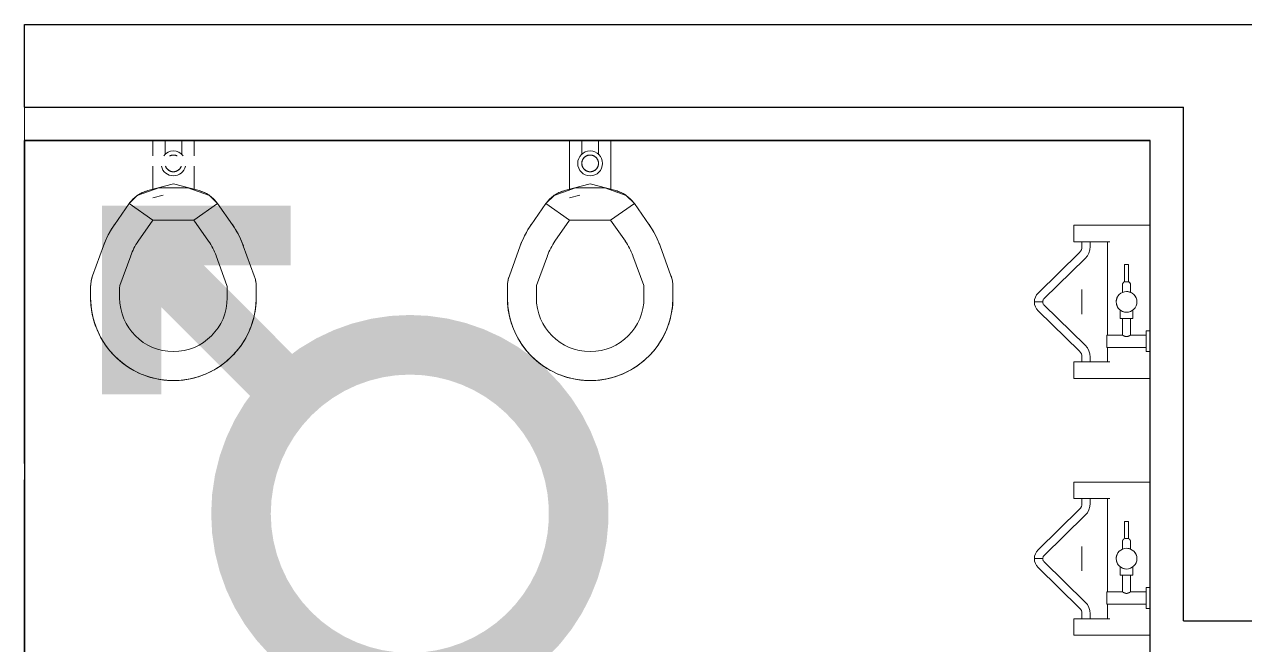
# Model space of a CAD drawing. Header units: inches. Extents: x -234 to 3525, y 0 to 2715.
# Drawn here: x 378 to 525.4, y 1265.1 to 1340 of the extents above; entities that cross this region are included whole.
import ezdxf

# ---------------------------------------------------------------- set-up
doc = ezdxf.new("R2010")
doc.units = ezdxf.units.IN
doc.header["$LTSCALE"] = 10
doc.header["$MEASUREMENT"] = 0
doc.layers.get('0').update_dxf_attribs({"linetype": 'CONTINUOUS'})
for name, color, linetype in [('A-IDEN-ICON', 4, 'CONTINUOUS'), ('A-WALL', 5, 'CONTINUOUS'), ('AREA-ASSIGN', 7, 'CONTINUOUS')]:
    doc.layers.add(name, color=color, linetype=linetype)
doc.layers.add('P-SANR-FIXT', color=2, linetype='CONTINUOUS', lineweight=13)

# ---------------------------------------------------------------- blocks, each defined once
blk = doc.blocks.new('CPMEN')
at = {"const_width": 7.2}
for points in [[(26.4, 4.8), (26.4, 24), (7.2, 24)], [(7.22, 4.82), (26.4, 24)]]:
    blk.add_lwpolyline(points, dxfattribs=at)
blk.add_lwpolyline([(-27.6, -9.6, 1), (13.2, -9.6, 1)], format="xyb", close=True, dxfattribs=at)

msp = doc.modelspace()

# ---------------------------------------------------------------- linework, layer by layer
at = {"layer": 'A-WALL'}
for p, q in [((378, 1340), (702, 1340)), ((378, 1330), (378, 1340)), ((378, 1340), (709.75, 1340)), ((378, 1330), (518, 1330)), ((518, 1268), (518, 1330)), ((378, 1326), (514, 1326)), ((378, 1286.97), (378, 1326)), ((514, 1162), (514, 1326)), ((378, 1210), (378, 1285.03)), ((518, 1268), (548, 1268))]:
    msp.add_line(p, q, dxfattribs=at)
at = {"layer": 'A-WALL', "lineweight": 9}
msp.add_line((378, 1326), (378, 1330), dxfattribs=at)
at = {"layer": 'AREA-ASSIGN'}
msp.add_lwpolyline([(422, 1158), (422, 1162), (514, 1162), (514, 1326), (506, 1326), (378, 1326), (378, 1322), (378.03, 1210), (427, 1209.83), (427, 1206), (378, 1206), (378, 1146), (378, 1142), (378, 1082), (396, 1082), (402, 1082), (432, 1082), (438, 1082), (440, 1082), (440, 1142), (440, 1158)], close=True, dxfattribs=at)
at = {"layer": 'P-SANR-FIXT'}
for p, q in [((393.5, 1324.12), (393.5, 1326)), ((395, 1326), (395, 1324.27)), ((397, 1324.27), (397, 1326)), ((398.5, 1326), (398.5, 1324.12)), ((443.84, 1320.02), (443.84, 1326)), ((445.34, 1326), (445.34, 1324.27)), ((447.34, 1324.27), (447.34, 1326)), ((448.84, 1326), (448.84, 1320.02)), ((395.57, 1324.14), (395.53, 1324.12)), ((395.61, 1324.15), (395.57, 1324.14)), ((395.64, 1324.17), (395.61, 1324.15)), ((395.68, 1324.18), (395.64, 1324.17)), ((395.72, 1324.19), (395.68, 1324.18)), ((395.76, 1324.2), (395.72, 1324.19)), ((395.8, 1324.21), (395.76, 1324.2)), ((395.84, 1324.22), (395.8, 1324.21)), ((395.88, 1324.22), (395.84, 1324.22)), ((395.92, 1324.23), (395.88, 1324.22)), ((395.96, 1324.23), (395.92, 1324.23)), ((396, 1324.23), (395.96, 1324.23)), ((396.02, 1324.23), (396, 1324.23)), ((396.06, 1324.23), (396.02, 1324.23)), ((396.1, 1324.23), (396.06, 1324.23)), ((396.14, 1324.22), (396.1, 1324.23)), ((396.18, 1324.22), (396.14, 1324.22)), ((396.22, 1324.21), (396.18, 1324.22)), ((396.26, 1324.2), (396.22, 1324.21)), ((396.3, 1324.19), (396.26, 1324.2)), ((396.34, 1324.17), (396.3, 1324.19)), ((396.38, 1324.16), (396.34, 1324.17)), ((396.41, 1324.14), (396.38, 1324.16)), ((396.45, 1324.13), (396.41, 1324.14)), ((445.4, 1323.59), (445.38, 1323.55)), ((445.41, 1323.63), (445.4, 1323.59)), ((445.43, 1323.66), (445.41, 1323.63)), ((445.45, 1323.7), (445.43, 1323.66)), ((445.47, 1323.73), (445.45, 1323.7)), ((445.49, 1323.77), (445.47, 1323.73)), ((445.51, 1323.8), (445.49, 1323.77)), ((445.53, 1323.83), (445.51, 1323.8)), ((445.56, 1323.87), (445.53, 1323.83)), ((445.59, 1323.9), (445.56, 1323.87)), ((445.61, 1323.93), (445.59, 1323.9)), ((445.64, 1323.95), (445.61, 1323.93)), ((445.67, 1323.98), (445.64, 1323.95)), ((445.7, 1324.01), (445.67, 1323.98)), ((445.73, 1324.03), (445.7, 1324.01)), ((445.77, 1324.06), (445.73, 1324.03)), ((445.8, 1324.08), (445.77, 1324.06)), ((445.84, 1324.1), (445.8, 1324.08)), ((445.87, 1324.12), (445.84, 1324.1)), ((445.91, 1324.14), (445.87, 1324.12)), ((445.94, 1324.15), (445.91, 1324.14)), ((445.98, 1324.17), (445.94, 1324.15)), ((446.02, 1324.18), (445.98, 1324.17)), ((446.06, 1324.19), (446.02, 1324.18)), ((446.1, 1324.2), (446.06, 1324.19)), ((446.14, 1324.21), (446.1, 1324.2)), ((446.18, 1324.22), (446.14, 1324.21)), ((446.22, 1324.22), (446.18, 1324.22)), ((446.26, 1324.23), (446.22, 1324.22)), ((446.3, 1324.23), (446.26, 1324.23)), ((446.34, 1324.23), (446.3, 1324.23)), ((446.36, 1324.23), (446.34, 1324.23)), ((446.4, 1324.23), (446.36, 1324.23)), ((446.44, 1324.23), (446.4, 1324.23)), ((446.48, 1324.22), (446.44, 1324.23)), ((446.52, 1324.22), (446.48, 1324.22)), ((446.56, 1324.21), (446.52, 1324.22)), ((446.6, 1324.2), (446.56, 1324.21)), ((446.64, 1324.19), (446.6, 1324.2)), ((446.68, 1324.17), (446.64, 1324.19)), ((446.71, 1324.16), (446.68, 1324.17)), ((446.75, 1324.14), (446.71, 1324.16)), ((446.79, 1324.13), (446.75, 1324.14)), ((446.82, 1324.11), (446.79, 1324.13)), ((446.86, 1324.09), (446.82, 1324.11)), ((446.89, 1324.07), (446.86, 1324.09)), ((446.92, 1324.04), (446.89, 1324.07)), ((446.96, 1324.02), (446.92, 1324.04)), ((446.99, 1323.99), (446.96, 1324.02)), ((447.02, 1323.97), (446.99, 1323.99)), ((447.05, 1323.94), (447.02, 1323.97)), ((447.08, 1323.91), (447.05, 1323.94)), ((447.1, 1323.88), (447.08, 1323.91)), ((447.13, 1323.85), (447.1, 1323.88)), ((447.15, 1323.82), (447.13, 1323.85)), ((447.18, 1323.78), (447.15, 1323.82)), ((447.2, 1323.75), (447.18, 1323.78)), ((447.22, 1323.71), (447.2, 1323.75)), ((447.24, 1323.68), (447.22, 1323.71)), ((447.25, 1323.64), (447.24, 1323.68)), ((447.27, 1323.61), (447.25, 1323.64)), ((447.28, 1323.57), (447.27, 1323.61)), ((447.3, 1323.53), (447.28, 1323.57)), ((393.5, 1320.02), (393.5, 1322.88)), ((395.05, 1322.88), (395.07, 1322.84)), ((395.07, 1322.84), (395.08, 1322.8)), ((395.08, 1322.8), (395.1, 1322.77)), ((395.1, 1322.77), (395.12, 1322.73)), ((395.12, 1322.73), (395.14, 1322.7)), ((395.14, 1322.7), (395.16, 1322.66)), ((395.16, 1322.66), (395.18, 1322.63)), ((395.18, 1322.63), (395.21, 1322.6)), ((395.21, 1322.6), (395.23, 1322.57)), ((395.23, 1322.57), (395.26, 1322.54)), ((395.26, 1322.54), (395.29, 1322.51)), ((395.29, 1322.51), (395.32, 1322.48)), ((395.32, 1322.48), (395.35, 1322.45)), ((395.35, 1322.45), (395.38, 1322.43)), ((395.38, 1322.43), (395.41, 1322.4)), ((395.41, 1322.4), (395.45, 1322.38)), ((395.45, 1322.38), (395.48, 1322.36)), ((395.48, 1322.36), (395.52, 1322.34)), ((395.52, 1322.34), (395.55, 1322.32)), ((395.55, 1322.32), (395.59, 1322.3)), ((395.59, 1322.3), (395.62, 1322.29)), ((395.62, 1322.29), (395.66, 1322.27)), ((395.66, 1322.27), (395.7, 1322.26)), ((395.7, 1322.26), (395.74, 1322.25)), ((395.74, 1322.25), (395.78, 1322.24)), ((395.78, 1322.24), (395.82, 1322.23)), ((395.82, 1322.23), (395.86, 1322.22)), ((395.86, 1322.22), (395.9, 1322.22)), ((395.9, 1322.22), (395.94, 1322.22)), ((395.94, 1322.22), (395.98, 1322.21)), ((395.98, 1322.21), (396, 1322.21)), ((396, 1322.21), (396.04, 1322.22)), ((396.04, 1322.22), (396.08, 1322.22)), ((396.08, 1322.22), (396.12, 1322.22)), ((396.12, 1322.22), (396.16, 1322.23)), ((396.16, 1322.23), (396.2, 1322.23)), ((396.2, 1322.23), (396.24, 1322.24)), ((396.24, 1322.24), (396.28, 1322.25)), ((396.28, 1322.25), (396.32, 1322.27)), ((396.32, 1322.27), (396.36, 1322.28)), ((396.36, 1322.28), (396.39, 1322.29)), ((396.39, 1322.29), (396.43, 1322.31)), ((396.43, 1322.31), (396.47, 1322.33)), ((396.47, 1322.33), (396.5, 1322.35)), ((396.5, 1322.35), (396.54, 1322.37)), ((396.54, 1322.37), (396.57, 1322.39)), ((396.57, 1322.39), (396.6, 1322.41)), ((396.6, 1322.41), (396.63, 1322.44)), ((396.63, 1322.44), (396.67, 1322.46)), ((396.67, 1322.46), (396.69, 1322.49)), ((396.69, 1322.49), (396.72, 1322.52)), ((396.72, 1322.52), (396.75, 1322.55)), ((396.75, 1322.55), (396.78, 1322.58)), ((396.78, 1322.58), (396.8, 1322.61)), ((396.8, 1322.61), (396.83, 1322.64)), ((396.83, 1322.64), (396.85, 1322.68)), ((396.85, 1322.68), (396.87, 1322.71)), ((396.87, 1322.71), (396.89, 1322.75)), ((396.89, 1322.75), (396.91, 1322.78)), ((396.91, 1322.78), (396.92, 1322.82)), ((396.92, 1322.82), (396.94, 1322.86)), ((398.5, 1322.89), (398.5, 1320.02)), ((445.34, 1323.35), (445.33, 1323.31)), ((445.33, 1323.31), (445.33, 1323.27)), ((445.33, 1323.27), (445.33, 1323.23)), ((445.33, 1323.23), (445.33, 1323.19)), ((445.33, 1323.19), (445.33, 1323.15)), ((445.33, 1323.15), (445.33, 1323.11)), ((445.33, 1323.11), (445.34, 1323.07)), ((445.35, 1323.43), (445.34, 1323.39)), ((445.34, 1323.39), (445.34, 1323.35)), ((445.34, 1323.07), (445.35, 1323.03)), ((445.36, 1323.47), (445.35, 1323.43)), ((445.35, 1323.03), (445.35, 1322.99)), ((445.35, 1322.99), (445.36, 1322.95)), ((445.37, 1323.51), (445.36, 1323.47)), ((445.36, 1322.95), (445.38, 1322.92)), ((445.38, 1323.55), (445.37, 1323.51)), ((445.38, 1322.92), (445.39, 1322.88)), ((445.39, 1322.88), (445.4, 1322.84)), ((445.4, 1322.84), (445.42, 1322.8)), ((445.42, 1322.8), (445.44, 1322.77)), ((445.44, 1322.77), (445.46, 1322.73)), ((445.46, 1322.73), (445.48, 1322.7)), ((445.48, 1322.7), (445.5, 1322.66)), ((445.5, 1322.66), (445.52, 1322.63)), ((445.52, 1322.63), (445.55, 1322.6)), ((445.55, 1322.6), (445.57, 1322.57)), ((445.57, 1322.57), (445.6, 1322.54)), ((445.6, 1322.54), (445.63, 1322.51)), ((445.63, 1322.51), (445.66, 1322.48)), ((445.66, 1322.48), (445.69, 1322.45)), ((445.69, 1322.45), (445.72, 1322.43)), ((445.72, 1322.43), (445.75, 1322.4)), ((445.75, 1322.4), (445.78, 1322.38)), ((445.78, 1322.38), (445.82, 1322.36)), ((445.82, 1322.36), (445.85, 1322.34)), ((445.85, 1322.34), (445.89, 1322.32)), ((445.89, 1322.32), (445.92, 1322.3)), ((445.92, 1322.3), (445.96, 1322.29)), ((445.96, 1322.29), (446, 1322.27)), ((446, 1322.27), (446.04, 1322.26)), ((446.04, 1322.26), (446.08, 1322.25)), ((446.08, 1322.25), (446.12, 1322.24)), ((446.12, 1322.24), (446.16, 1322.23)), ((446.16, 1322.23), (446.19, 1322.22)), ((446.19, 1322.22), (446.23, 1322.22)), ((446.23, 1322.22), (446.28, 1322.22)), ((446.28, 1322.22), (446.32, 1322.21)), ((446.32, 1322.21), (446.34, 1322.21)), ((446.34, 1322.21), (446.38, 1322.22)), ((446.38, 1322.22), (446.42, 1322.22)), ((446.42, 1322.22), (446.46, 1322.22)), ((446.46, 1322.22), (446.5, 1322.23)), ((446.5, 1322.23), (446.54, 1322.23)), ((446.54, 1322.23), (446.58, 1322.24)), ((446.58, 1322.24), (446.62, 1322.25)), ((446.62, 1322.25), (446.65, 1322.27)), ((446.65, 1322.27), (446.69, 1322.28)), ((446.69, 1322.28), (446.73, 1322.29)), ((446.73, 1322.29), (446.77, 1322.31)), ((446.77, 1322.31), (446.8, 1322.33)), ((446.8, 1322.33), (446.84, 1322.35)), ((446.84, 1322.35), (446.87, 1322.37)), ((446.87, 1322.37), (446.91, 1322.39)), ((446.91, 1322.39), (446.94, 1322.41)), ((446.94, 1322.41), (446.97, 1322.44)), ((446.97, 1322.44), (447, 1322.46)), ((447, 1322.46), (447.03, 1322.49)), ((447.03, 1322.49), (447.06, 1322.52)), ((447.06, 1322.52), (447.09, 1322.55)), ((447.09, 1322.55), (447.11, 1322.58)), ((447.11, 1322.58), (447.14, 1322.61)), ((447.14, 1322.61), (447.16, 1322.64)), ((447.16, 1322.64), (447.19, 1322.68)), ((447.19, 1322.68), (447.21, 1322.71)), ((447.21, 1322.71), (447.23, 1322.75)), ((447.23, 1322.75), (447.24, 1322.78)), ((447.24, 1322.78), (447.26, 1322.82)), ((447.26, 1322.82), (447.28, 1322.86)), ((447.28, 1322.86), (447.29, 1322.9)), ((447.29, 1322.9), (447.3, 1322.93)), ((447.31, 1323.49), (447.3, 1323.53)), ((447.3, 1322.93), (447.31, 1322.97)), ((447.32, 1323.45), (447.31, 1323.49)), ((447.31, 1322.97), (447.32, 1323.01)), ((447.33, 1323.41), (447.32, 1323.45)), ((447.32, 1323.01), (447.33, 1323.05)), ((447.33, 1323.37), (447.33, 1323.41)), ((447.34, 1323.33), (447.33, 1323.37)), ((447.33, 1323.05), (447.34, 1323.09)), ((447.34, 1323.29), (447.34, 1323.33)), ((447.35, 1323.25), (447.34, 1323.29)), ((447.34, 1323.17), (447.35, 1323.21)), ((447.34, 1323.13), (447.34, 1323.17)), ((447.34, 1323.09), (447.34, 1323.13)), ((447.35, 1323.21), (447.35, 1323.25)), ((396, 1320.76), (392.9, 1319.93)), ((399.1, 1319.93), (396, 1320.76)), ((446.34, 1320.76), (443.24, 1319.93)), ((449.44, 1319.93), (446.34, 1320.76)), ((391.64, 1319.34), (390.66, 1318.36)), ((391.3, 1319.07), (391.42, 1319.18)), ((391.42, 1319.18), (391.55, 1319.27)), ((391.55, 1319.27), (391.68, 1319.37)), ((394.24, 1320.29), (391.64, 1319.34)), ((391.68, 1319.37), (391.81, 1319.46)), ((391.81, 1319.46), (391.95, 1319.54)), ((391.95, 1319.54), (392.09, 1319.61)), ((392.09, 1319.61), (392.23, 1319.69)), ((392.23, 1319.69), (392.38, 1319.75)), ((392.38, 1319.75), (392.53, 1319.81)), ((392.53, 1319.81), (392.68, 1319.86)), ((392.68, 1319.86), (392.83, 1319.91)), ((392.83, 1319.91), (392.9, 1319.93)), ((394.75, 1319.39), (393.51, 1319.06)), ((397.76, 1320.29), (394.24, 1320.29)), ((400.36, 1319.34), (397.76, 1320.29)), ((399.1, 1319.93), (399.25, 1319.89)), ((399.25, 1319.89), (399.41, 1319.83)), ((399.41, 1319.83), (399.56, 1319.78)), ((399.56, 1319.78), (399.7, 1319.72)), ((399.7, 1319.72), (399.85, 1319.65)), ((399.85, 1319.65), (399.99, 1319.57)), ((399.99, 1319.57), (400.13, 1319.49)), ((400.13, 1319.49), (400.26, 1319.41)), ((400.26, 1319.41), (400.39, 1319.32)), ((401.34, 1318.36), (400.36, 1319.34)), ((400.39, 1319.32), (400.52, 1319.22)), ((400.52, 1319.22), (400.65, 1319.12)), ((441.98, 1319.34), (441, 1318.36)), ((441.63, 1319.07), (441.76, 1319.18)), ((441.76, 1319.18), (441.88, 1319.27)), ((441.88, 1319.27), (442.01, 1319.37)), ((444.58, 1320.29), (441.98, 1319.34)), ((442.01, 1319.37), (442.15, 1319.46)), ((442.15, 1319.46), (442.28, 1319.54)), ((442.28, 1319.54), (442.43, 1319.61)), ((442.43, 1319.61), (442.57, 1319.69)), ((442.57, 1319.69), (442.71, 1319.75)), ((442.71, 1319.75), (442.86, 1319.81)), ((442.86, 1319.81), (443.01, 1319.86)), ((443.01, 1319.86), (443.17, 1319.91)), ((443.17, 1319.91), (443.24, 1319.93)), ((445.09, 1319.39), (443.85, 1319.06)), ((448.1, 1320.29), (444.58, 1320.29)), ((450.7, 1319.34), (448.1, 1320.29)), ((449.44, 1319.93), (449.59, 1319.89)), ((449.59, 1319.89), (449.74, 1319.83)), ((449.74, 1319.83), (449.89, 1319.78)), ((449.89, 1319.78), (450.04, 1319.72)), ((450.04, 1319.72), (450.18, 1319.65)), ((450.18, 1319.65), (450.33, 1319.57)), ((450.33, 1319.57), (450.46, 1319.49)), ((450.46, 1319.49), (450.6, 1319.41)), ((450.6, 1319.41), (450.73, 1319.32)), ((451.68, 1318.36), (450.7, 1319.34)), ((450.73, 1319.32), (450.86, 1319.22)), ((450.86, 1319.22), (450.98, 1319.12)), ((388.88, 1315.82), (390.66, 1318.36)), ((390.66, 1318.36), (390.75, 1318.49)), ((390.66, 1318.36), (393.53, 1316.35)), ((390.66, 1318.36), (393.53, 1316.35)), ((390.75, 1318.49), (390.85, 1318.61)), ((390.85, 1318.61), (390.96, 1318.74)), ((390.96, 1318.74), (391.07, 1318.85)), ((391.07, 1318.85), (391.18, 1318.97)), ((391.18, 1318.97), (391.3, 1319.07)), ((398.47, 1316.35), (401.34, 1318.36)), ((398.47, 1316.35), (401.34, 1318.36)), ((400.65, 1319.12), (400.77, 1319.02)), ((400.77, 1319.02), (400.88, 1318.9)), ((400.88, 1318.9), (400.99, 1318.79)), ((400.99, 1318.79), (401.1, 1318.67)), ((401.1, 1318.67), (401.2, 1318.55)), ((401.2, 1318.55), (401.3, 1318.42)), ((401.3, 1318.42), (401.34, 1318.36)), ((401.34, 1318.36), (403.12, 1315.82)), ((439.22, 1315.82), (441, 1318.36)), ((441, 1318.36), (441.09, 1318.49)), ((441, 1318.36), (443.86, 1316.35)), ((441, 1318.36), (443.86, 1316.35)), ((441.09, 1318.49), (441.19, 1318.61)), ((441.19, 1318.61), (441.29, 1318.74)), ((441.29, 1318.74), (441.4, 1318.85)), ((441.4, 1318.85), (441.52, 1318.97)), ((441.52, 1318.97), (441.63, 1319.07)), ((448.81, 1316.35), (451.68, 1318.36)), ((448.81, 1316.35), (451.68, 1318.36)), ((450.98, 1319.12), (451.1, 1319.02)), ((451.1, 1319.02), (451.22, 1318.9)), ((451.22, 1318.9), (451.33, 1318.79)), ((451.33, 1318.79), (451.44, 1318.67)), ((451.44, 1318.67), (451.54, 1318.55)), ((451.54, 1318.55), (451.64, 1318.42)), ((451.64, 1318.42), (451.68, 1318.36)), ((451.68, 1318.36), (453.45, 1315.82)), ((391.75, 1313.82), (393.53, 1316.35)), ((393.53, 1316.35), (398.47, 1316.35)), ((398.47, 1316.35), (400.25, 1313.82)), ((442.09, 1313.82), (443.86, 1316.35)), ((443.86, 1316.35), (448.81, 1316.35)), ((448.81, 1316.35), (450.59, 1313.82)), ((388.08, 1314.49), (388.29, 1314.88)), ((388.29, 1314.88), (388.51, 1315.26)), ((388.51, 1315.26), (388.75, 1315.63)), ((388.75, 1315.63), (388.88, 1315.82)), ((403.12, 1315.82), (403.36, 1315.46)), ((403.36, 1315.46), (403.59, 1315.08)), ((403.59, 1315.08), (403.81, 1314.7)), ((438.42, 1314.49), (438.63, 1314.88)), ((438.63, 1314.88), (438.85, 1315.26)), ((438.85, 1315.26), (439.08, 1315.63)), ((439.08, 1315.63), (439.22, 1315.82)), ((453.45, 1315.82), (453.7, 1315.46)), ((453.7, 1315.46), (453.93, 1315.08)), ((453.93, 1315.08), (454.14, 1314.7)), ((504.75, 1315.75), (506.16, 1315.75)), ((504.75, 1315.75), (504.75, 1313.75)), ((506.16, 1315.75), (509.11, 1315.75)), ((514, 1315.75), (509.11, 1315.75)), ((386.24, 1309.66), (387.56, 1313.28)), ((387.56, 1313.28), (387.72, 1313.69)), ((387.72, 1313.69), (387.89, 1314.09)), ((387.89, 1314.09), (388.08, 1314.49)), ((403.81, 1314.7), (404.01, 1314.31)), ((404.01, 1314.31), (404.19, 1313.91)), ((404.19, 1313.91), (404.36, 1313.5)), ((404.36, 1313.5), (404.44, 1313.28)), ((404.44, 1313.28), (405.76, 1309.66)), ((436.58, 1309.66), (437.89, 1313.28)), ((437.89, 1313.28), (438.05, 1313.69)), ((438.05, 1313.69), (438.23, 1314.09)), ((438.23, 1314.09), (438.42, 1314.49)), ((454.14, 1314.7), (454.34, 1314.31)), ((454.34, 1314.31), (454.53, 1313.91)), ((454.53, 1313.91), (454.7, 1313.5)), ((454.7, 1313.5), (454.78, 1313.28)), ((454.78, 1313.28), (456.1, 1309.66)), ((506.16, 1313.75), (504.75, 1313.75)), ((505.75, 1313.17), (505.75, 1313.75)), ((508.84, 1313.75), (506.16, 1313.75)), ((506.75, 1313.75), (506.75, 1313.17)), ((508.94, 1313.75), (508.84, 1313.75)), ((508.84, 1313.75), (508.84, 1302.5)), ((509.11, 1313.75), (508.98, 1313.75)), ((389.53, 1308.47), (390.85, 1312.08)), ((401.15, 1312.08), (402.47, 1308.47)), ((439.87, 1308.47), (441.18, 1312.08)), ((451.49, 1312.08), (452.81, 1308.47)), ((500.45, 1307.57), (505.45, 1312.46)), ((505.45, 1312.46), (505.58, 1312.61)), ((505.58, 1312.61), (505.67, 1312.78)), ((505.67, 1312.78), (505.73, 1312.97)), ((505.73, 1312.97), (505.75, 1313.17)), ((506.4, 1312.05), (506.15, 1311.74)), ((506.59, 1312.39), (506.4, 1312.05)), ((506.71, 1312.78), (506.59, 1312.39)), ((506.75, 1313.17), (506.71, 1312.78)), ((506.15, 1311.74), (501.15, 1306.86)), ((510.88, 1311), (510.88, 1308.93)), ((510.88, 1311), (511.38, 1311)), ((510.88, 1311), (510.88, 1311)), ((511.38, 1311), (511.37, 1311)), ((511.38, 1308.93), (511.38, 1311)), ((386.03, 1308.77), (386.05, 1308.93)), ((386.05, 1308.93), (386.08, 1309.09)), ((386.08, 1309.09), (386.11, 1309.25)), ((386.11, 1309.25), (386.16, 1309.4)), ((386.16, 1309.4), (386.2, 1309.55)), ((386.2, 1309.55), (386.24, 1309.66)), ((405.76, 1309.66), (405.81, 1309.51)), ((405.81, 1309.51), (405.86, 1309.36)), ((405.86, 1309.36), (405.9, 1309.2)), ((405.9, 1309.2), (405.93, 1309.05)), ((405.93, 1309.05), (405.96, 1308.89)), ((405.96, 1308.89), (405.98, 1308.73)), ((436.37, 1308.77), (436.39, 1308.93)), ((436.39, 1308.93), (436.42, 1309.09)), ((436.42, 1309.09), (436.45, 1309.25)), ((436.45, 1309.25), (436.49, 1309.4)), ((436.49, 1309.4), (436.54, 1309.55)), ((436.54, 1309.55), (436.58, 1309.66)), ((456.1, 1309.66), (456.15, 1309.51)), ((456.15, 1309.51), (456.19, 1309.36)), ((456.19, 1309.36), (456.23, 1309.2)), ((456.23, 1309.2), (456.27, 1309.05)), ((456.27, 1309.05), (456.29, 1308.89)), ((456.29, 1308.89), (456.31, 1308.73)), ((510.74, 1308.81), (510.75, 1308.83)), ((510.75, 1308.83), (510.76, 1308.84)), ((510.76, 1308.84), (510.78, 1308.86)), ((510.78, 1308.86), (510.79, 1308.87)), ((510.79, 1308.87), (510.81, 1308.89)), ((510.81, 1308.89), (510.82, 1308.9)), ((510.82, 1308.9), (510.84, 1308.91)), ((510.84, 1308.91), (510.85, 1308.92)), ((510.85, 1308.92), (510.87, 1308.93)), ((510.87, 1308.93), (510.88, 1308.93)), ((510.95, 1308.93), (511.13, 1308.93)), ((511.13, 1308.93), (511.38, 1308.93)), ((511.38, 1308.93), (511.37, 1308.93)), ((511.38, 1308.93), (511.39, 1308.92)), ((511.39, 1308.92), (511.41, 1308.91)), ((511.41, 1308.91), (511.43, 1308.9)), ((511.43, 1308.9), (511.44, 1308.89)), ((511.44, 1308.89), (511.46, 1308.87)), ((511.46, 1308.87), (511.47, 1308.86)), ((511.47, 1308.86), (511.48, 1308.85)), ((511.48, 1308.85), (511.5, 1308.83)), ((511.5, 1308.83), (511.51, 1308.82)), ((386, 1308.45), (386.01, 1308.61)), ((386, 1308.29), (386, 1308.45)), ((386, 1307), (386, 1308.29)), ((386.01, 1308.61), (386.03, 1308.77)), ((389.5, 1307), (389.5, 1308.29)), ((402.5, 1308.29), (402.5, 1307)), ((405.98, 1308.73), (405.99, 1308.57)), ((405.99, 1308.57), (406, 1308.41)), ((406, 1308.41), (406, 1308.29)), ((406, 1308.29), (406, 1307)), ((436.34, 1308.45), (436.35, 1308.61)), ((436.34, 1308.29), (436.34, 1308.45)), ((436.34, 1307), (436.34, 1308.29)), ((436.35, 1308.61), (436.37, 1308.77)), ((439.84, 1307), (439.84, 1308.29)), ((452.84, 1308.29), (452.84, 1307)), ((456.31, 1308.73), (456.33, 1308.57)), ((456.33, 1308.57), (456.34, 1308.41)), ((456.34, 1308.41), (456.34, 1308.29)), ((456.34, 1308.29), (456.34, 1307)), ((500.26, 1307.34), (500.45, 1307.57)), ((505.74, 1307.98), (505.74, 1305.02)), ((510.63, 1308.6), (510.64, 1308.62)), ((510.63, 1308.58), (510.63, 1308.6)), ((510.63, 1308.56), (510.63, 1308.58)), ((510.63, 1308.54), (510.63, 1308.56)), ((510.63, 1308.52), (510.63, 1308.54)), ((510.63, 1308.5), (510.63, 1308.52)), ((510.63, 1308.5), (510.63, 1307.63)), ((510.64, 1308.64), (510.65, 1308.66)), ((510.64, 1308.62), (510.64, 1308.64)), ((510.65, 1308.66), (510.66, 1308.68)), ((510.66, 1308.69), (510.67, 1308.71)), ((510.66, 1308.68), (510.66, 1308.69)), ((510.67, 1308.71), (510.68, 1308.73)), ((510.68, 1308.73), (510.69, 1308.75)), ((510.69, 1308.75), (510.7, 1308.77)), ((510.7, 1308.77), (510.71, 1308.78)), ((510.71, 1308.78), (510.72, 1308.8)), ((510.72, 1308.8), (510.74, 1308.81)), ((511.51, 1308.82), (511.52, 1308.8)), ((511.52, 1308.8), (511.54, 1308.79)), ((511.54, 1308.79), (511.55, 1308.77)), ((511.55, 1308.77), (511.56, 1308.75)), ((511.56, 1308.75), (511.57, 1308.73)), ((511.57, 1308.73), (511.58, 1308.72)), ((511.58, 1308.72), (511.58, 1308.7)), ((511.58, 1308.7), (511.59, 1308.68)), ((511.59, 1308.68), (511.6, 1308.66)), ((511.6, 1308.66), (511.6, 1308.64)), ((511.6, 1308.64), (511.61, 1308.62)), ((511.61, 1308.62), (511.61, 1308.6)), ((511.61, 1308.6), (511.62, 1308.58)), ((511.62, 1308.58), (511.62, 1308.56)), ((511.62, 1308.56), (511.62, 1308.54)), ((511.62, 1308.54), (511.62, 1308.52)), ((511.62, 1308.52), (511.62, 1308.5)), ((511.62, 1308.5), (511.62, 1308.5)), ((511.62, 1307.62), (511.62, 1308.5)), ((386, 1306.71), (386, 1307)), ((386.02, 1306.31), (386, 1306.71)), ((386.06, 1305.91), (386.02, 1306.31)), ((386.11, 1305.51), (386.06, 1305.91)), ((405.97, 1306.2), (405.93, 1305.8)), ((405.99, 1306.6), (405.97, 1306.2)), ((406, 1307), (405.99, 1306.6)), ((436.34, 1306.71), (436.34, 1307)), ((436.36, 1306.31), (436.34, 1306.71)), ((436.4, 1305.91), (436.36, 1306.31)), ((436.45, 1305.51), (436.4, 1305.91)), ((456.31, 1306.2), (456.27, 1305.8)), ((456.33, 1306.6), (456.31, 1306.2)), ((456.34, 1307), (456.33, 1306.6)), ((500, 1306.5), (500.03, 1306.8)), ((501, 1306.5), (500, 1306.5)), ((500.03, 1306.2), (500, 1306.5)), ((500.03, 1306.8), (500.12, 1307.08)), ((500.12, 1305.92), (500.03, 1306.2)), ((500.12, 1307.08), (500.26, 1307.34)), ((500.26, 1305.66), (500.12, 1305.92)), ((501.01, 1306.6), (501, 1306.5)), ((501, 1306.5), (501.01, 1306.4)), ((501.04, 1306.69), (501.01, 1306.6)), ((501.01, 1306.4), (501.04, 1306.31)), ((501.09, 1306.78), (501.04, 1306.69)), ((501.04, 1306.31), (501.09, 1306.22)), ((501.15, 1306.86), (501.09, 1306.78)), ((501.09, 1306.22), (501.15, 1306.14)), ((501.15, 1306.14), (506.15, 1301.26)), ((386.18, 1305.12), (386.11, 1305.51)), ((386.26, 1304.73), (386.18, 1305.12)), ((386.36, 1304.34), (386.26, 1304.73)), ((405.71, 1304.62), (405.61, 1304.24)), ((405.8, 1305.01), (405.71, 1304.62)), ((405.87, 1305.41), (405.8, 1305.01)), ((405.93, 1305.8), (405.87, 1305.41)), ((436.52, 1305.12), (436.45, 1305.51)), ((436.6, 1304.73), (436.52, 1305.12)), ((436.7, 1304.34), (436.6, 1304.73)), ((456.05, 1304.62), (455.95, 1304.24)), ((456.14, 1305.01), (456.05, 1304.62)), ((456.21, 1305.41), (456.14, 1305.01)), ((456.27, 1305.8), (456.21, 1305.41)), ((500.45, 1305.43), (500.26, 1305.66)), ((505.45, 1300.54), (500.45, 1305.43)), ((510.38, 1305.51), (510.38, 1304.5)), ((511.88, 1304.5), (510.38, 1304.5)), ((510.63, 1304.5), (510.63, 1302.5)), ((511.62, 1302.5), (511.62, 1304.5)), ((511.88, 1304.5), (511.88, 1305.54)), ((386.47, 1303.96), (386.36, 1304.34)), ((386.6, 1303.58), (386.47, 1303.96)), ((386.73, 1303.24), (386.6, 1303.58)), ((386.89, 1302.87), (386.73, 1303.24)), ((405.25, 1303.21), (405.09, 1302.84)), ((405.4, 1303.58), (405.25, 1303.21)), ((405.49, 1303.85), (405.4, 1303.58)), ((405.61, 1304.24), (405.49, 1303.85)), ((436.81, 1303.96), (436.7, 1304.34)), ((436.94, 1303.58), (436.81, 1303.96)), ((437.07, 1303.24), (436.94, 1303.58)), ((437.23, 1302.87), (437.07, 1303.24)), ((455.59, 1303.21), (455.43, 1302.84)), ((455.73, 1303.58), (455.59, 1303.21)), ((455.83, 1303.85), (455.73, 1303.58)), ((455.95, 1304.24), (455.83, 1303.85)), ((514, 1303), (513.5, 1303)), ((513.5, 1300.5), (513.5, 1303)), ((513.5, 1303), (513.5, 1302.96)), ((514, 1302.96), (514, 1303)), ((514, 1303), (514, 1300.5)), ((387.06, 1302.51), (386.89, 1302.87)), ((387.25, 1302.16), (387.06, 1302.51)), ((387.45, 1301.81), (387.25, 1302.16)), ((387.67, 1301.47), (387.45, 1301.81)), ((387.89, 1301.15), (387.67, 1301.47)), ((404.53, 1301.78), (404.31, 1301.44)), ((404.73, 1302.13), (404.53, 1301.78)), ((404.92, 1302.48), (404.73, 1302.13)), ((405.09, 1302.84), (404.92, 1302.48)), ((437.4, 1302.51), (437.23, 1302.87)), ((437.59, 1302.16), (437.4, 1302.51)), ((437.79, 1301.81), (437.59, 1302.16)), ((438, 1301.47), (437.79, 1301.81)), ((438.23, 1301.15), (438, 1301.47)), ((454.87, 1301.78), (454.65, 1301.44)), ((455.07, 1302.13), (454.87, 1301.78)), ((455.26, 1302.48), (455.07, 1302.13)), ((455.43, 1302.84), (455.26, 1302.48)), ((510.63, 1302.5), (508.75, 1302.5)), ((508.75, 1301), (508.75, 1302.5)), ((513.5, 1302.5), (511.62, 1302.5)), ((388.13, 1300.83), (387.89, 1301.15)), ((388.39, 1300.52), (388.13, 1300.83)), ((388.65, 1300.22), (388.39, 1300.52)), ((388.93, 1299.93), (388.65, 1300.22)), ((403.32, 1300.19), (403.07, 1299.93)), ((403.59, 1300.49), (403.32, 1300.19)), ((403.84, 1300.8), (403.59, 1300.49)), ((404.09, 1301.12), (403.84, 1300.8)), ((404.31, 1301.44), (404.09, 1301.12)), ((438.47, 1300.83), (438.23, 1301.15)), ((438.72, 1300.52), (438.47, 1300.83)), ((438.99, 1300.22), (438.72, 1300.52)), ((439.27, 1299.93), (438.99, 1300.22)), ((453.66, 1300.19), (453.41, 1299.93)), ((453.93, 1300.49), (453.66, 1300.19)), ((454.18, 1300.8), (453.93, 1300.49)), ((454.42, 1301.12), (454.18, 1300.8)), ((454.65, 1301.44), (454.42, 1301.12)), ((505.58, 1300.39), (505.45, 1300.54)), ((505.67, 1300.22), (505.58, 1300.39)), ((505.73, 1300.03), (505.67, 1300.22)), ((505.75, 1299.83), (505.73, 1300.03)), ((506.15, 1301.26), (506.4, 1300.95)), ((506.4, 1300.95), (506.59, 1300.61)), ((506.59, 1300.61), (506.71, 1300.22)), ((506.71, 1300.22), (506.75, 1299.83)), ((508.75, 1301), (513.5, 1301)), ((508.84, 1301), (508.84, 1299.25)), ((513.5, 1300.54), (513.5, 1300.5)), ((513.5, 1300.5), (514, 1300.5)), ((514, 1300.5), (514, 1300.54)), ((389.19, 1299.68), (388.93, 1299.93)), ((389.49, 1299.41), (389.19, 1299.68)), ((389.8, 1299.16), (389.49, 1299.41)), ((390.12, 1298.91), (389.8, 1299.16)), ((390.44, 1298.69), (390.12, 1298.91)), ((390.78, 1298.47), (390.44, 1298.69)), ((401.53, 1298.67), (401.19, 1298.45)), ((401.85, 1298.89), (401.53, 1298.67)), ((402.17, 1299.13), (401.85, 1298.89)), ((402.48, 1299.39), (402.17, 1299.13)), ((402.78, 1299.65), (402.48, 1299.39)), ((403.07, 1299.93), (402.78, 1299.65)), ((439.53, 1299.68), (439.27, 1299.93)), ((439.83, 1299.41), (439.53, 1299.68)), ((440.13, 1299.16), (439.83, 1299.41)), ((440.45, 1298.91), (440.13, 1299.16)), ((440.78, 1298.69), (440.45, 1298.91)), ((441.12, 1298.47), (440.78, 1298.69)), ((451.86, 1298.67), (451.52, 1298.45)), ((452.19, 1298.89), (451.86, 1298.67)), ((452.51, 1299.13), (452.19, 1298.89)), ((452.82, 1299.39), (452.51, 1299.13)), ((453.12, 1299.65), (452.82, 1299.39)), ((453.41, 1299.93), (453.12, 1299.65)), ((504.75, 1299.25), (506.16, 1299.25)), ((504.75, 1299.25), (504.75, 1297.25)), ((505.75, 1299.25), (505.75, 1299.83)), ((506.16, 1299.25), (508.84, 1299.25)), ((506.75, 1299.83), (506.75, 1299.25)), ((508.84, 1299.25), (508.94, 1299.25)), ((508.98, 1299.25), (509.11, 1299.25)), ((391.13, 1298.27), (390.78, 1298.47)), ((391.48, 1298.08), (391.13, 1298.27)), ((391.84, 1297.91), (391.48, 1298.08)), ((392.21, 1297.75), (391.84, 1297.91)), ((392.58, 1297.6), (392.21, 1297.75)), ((392.85, 1297.51), (392.58, 1297.6)), ((393.24, 1297.39), (392.85, 1297.51)), ((393.62, 1297.29), (393.24, 1297.39)), ((394.01, 1297.2), (393.62, 1297.29)), ((394.41, 1297.13), (394.01, 1297.2)), ((394.8, 1297.07), (394.41, 1297.13)), ((395.2, 1297.03), (394.8, 1297.07)), ((397.09, 1297.06), (396.69, 1297.02)), ((397.49, 1297.11), (397.09, 1297.06)), ((397.88, 1297.18), (397.49, 1297.11)), ((398.27, 1297.26), (397.88, 1297.18)), ((398.66, 1297.36), (398.27, 1297.26)), ((399.04, 1297.47), (398.66, 1297.36)), ((399.42, 1297.6), (399.04, 1297.47)), ((399.76, 1297.73), (399.42, 1297.6)), ((400.13, 1297.89), (399.76, 1297.73)), ((400.49, 1298.06), (400.13, 1297.89)), ((400.84, 1298.25), (400.49, 1298.06)), ((401.19, 1298.45), (400.84, 1298.25)), ((441.46, 1298.27), (441.12, 1298.47)), ((441.82, 1298.08), (441.46, 1298.27)), ((442.18, 1297.91), (441.82, 1298.08)), ((442.54, 1297.75), (442.18, 1297.91)), ((442.92, 1297.6), (442.54, 1297.75)), ((443.19, 1297.51), (442.92, 1297.6)), ((443.57, 1297.39), (443.19, 1297.51)), ((443.96, 1297.29), (443.57, 1297.39)), ((444.35, 1297.2), (443.96, 1297.29)), ((444.74, 1297.13), (444.35, 1297.2)), ((445.14, 1297.07), (444.74, 1297.13)), ((445.54, 1297.03), (445.14, 1297.07)), ((447.43, 1297.06), (447.03, 1297.02)), ((447.82, 1297.11), (447.43, 1297.06)), ((448.22, 1297.18), (447.82, 1297.11)), ((448.61, 1297.26), (448.22, 1297.18)), ((449, 1297.36), (448.61, 1297.26)), ((449.38, 1297.47), (449, 1297.36)), ((449.76, 1297.6), (449.38, 1297.47)), ((450.1, 1297.73), (449.76, 1297.6)), ((450.46, 1297.89), (450.1, 1297.73)), ((450.82, 1298.06), (450.46, 1297.89)), ((451.18, 1298.25), (450.82, 1298.06)), ((451.52, 1298.45), (451.18, 1298.25)), ((506.16, 1297.25), (504.75, 1297.25)), ((509.11, 1297.25), (506.16, 1297.25)), ((514, 1297.25), (509.11, 1297.25)), ((395.6, 1297.01), (395.2, 1297.03)), ((396, 1297), (395.6, 1297.01)), ((396.29, 1297), (396, 1297)), ((396.69, 1297.02), (396.29, 1297)), ((445.94, 1297.01), (445.54, 1297.03)), ((446.34, 1297), (445.94, 1297.01)), ((446.63, 1297), (446.34, 1297)), ((447.03, 1297.02), (446.63, 1297)), ((504.75, 1284.75), (506.16, 1284.75)), ((504.75, 1284.75), (504.75, 1282.75)), ((506.16, 1284.75), (509.11, 1284.75)), ((514, 1284.75), (509.11, 1284.75)), ((506.16, 1282.75), (504.75, 1282.75)), ((505.75, 1282.17), (505.75, 1282.75)), ((508.84, 1282.75), (506.16, 1282.75)), ((506.75, 1282.75), (506.75, 1282.17)), ((508.94, 1282.75), (508.84, 1282.75)), ((508.84, 1282.75), (508.84, 1271.5)), ((509.11, 1282.75), (508.98, 1282.75)), ((500.45, 1276.57), (505.45, 1281.46)), ((505.45, 1281.46), (505.58, 1281.61)), ((505.58, 1281.61), (505.67, 1281.78)), ((505.67, 1281.78), (505.73, 1281.97)), ((505.73, 1281.97), (505.75, 1282.17)), ((506.4, 1281.05), (506.15, 1280.74)), ((506.59, 1281.39), (506.4, 1281.05)), ((506.71, 1281.78), (506.59, 1281.39)), ((506.75, 1282.17), (506.71, 1281.78)), ((506.15, 1280.74), (501.15, 1275.86)), ((510.88, 1280), (510.88, 1277.93)), ((510.88, 1280), (511.38, 1280)), ((510.88, 1280), (510.88, 1280)), ((511.38, 1280), (511.37, 1280)), ((511.38, 1277.93), (511.38, 1280)), ((510.79, 1277.87), (510.81, 1277.89)), ((510.81, 1277.89), (510.82, 1277.9)), ((510.82, 1277.9), (510.84, 1277.91)), ((510.84, 1277.91), (510.85, 1277.92)), ((510.85, 1277.92), (510.87, 1277.93)), ((510.87, 1277.93), (510.88, 1277.93)), ((510.95, 1277.93), (511.13, 1277.93)), ((511.13, 1277.93), (511.38, 1277.93)), ((511.38, 1277.93), (511.37, 1277.93)), ((511.38, 1277.93), (511.39, 1277.92)), ((511.39, 1277.92), (511.41, 1277.91)), ((511.41, 1277.91), (511.43, 1277.9)), ((511.43, 1277.9), (511.44, 1277.89)), ((511.44, 1277.89), (511.46, 1277.87)), ((500.26, 1276.34), (500.45, 1276.57)), ((505.74, 1276.98), (505.74, 1274.02)), ((510.63, 1277.6), (510.64, 1277.62)), ((510.63, 1277.58), (510.63, 1277.6)), ((510.63, 1277.56), (510.63, 1277.58)), ((510.63, 1277.54), (510.63, 1277.56)), ((510.63, 1277.52), (510.63, 1277.54)), ((510.63, 1277.5), (510.63, 1277.52)), ((510.63, 1277.5), (510.63, 1276.63)), ((510.64, 1277.64), (510.65, 1277.66)), ((510.64, 1277.62), (510.64, 1277.64)), ((510.65, 1277.66), (510.66, 1277.68)), ((510.66, 1277.69), (510.67, 1277.71)), ((510.66, 1277.68), (510.66, 1277.69)), ((510.67, 1277.71), (510.68, 1277.73)), ((510.68, 1277.73), (510.69, 1277.75)), ((510.69, 1277.75), (510.7, 1277.77)), ((510.7, 1277.77), (510.71, 1277.78)), ((510.71, 1277.78), (510.72, 1277.8)), ((510.72, 1277.8), (510.74, 1277.81)), ((510.74, 1277.81), (510.75, 1277.83)), ((510.75, 1277.83), (510.76, 1277.84)), ((510.76, 1277.84), (510.78, 1277.86)), ((510.78, 1277.86), (510.79, 1277.87)), ((511.46, 1277.87), (511.47, 1277.86)), ((511.47, 1277.86), (511.48, 1277.85)), ((511.48, 1277.85), (511.5, 1277.83)), ((511.5, 1277.83), (511.51, 1277.82)), ((511.51, 1277.82), (511.52, 1277.8)), ((511.52, 1277.8), (511.54, 1277.79)), ((511.54, 1277.79), (511.55, 1277.77)), ((511.55, 1277.77), (511.56, 1277.75)), ((511.56, 1277.75), (511.57, 1277.73)), ((511.57, 1277.73), (511.58, 1277.72)), ((511.58, 1277.72), (511.58, 1277.7)), ((511.58, 1277.7), (511.59, 1277.68)), ((511.59, 1277.68), (511.6, 1277.66)), ((511.6, 1277.66), (511.6, 1277.64)), ((511.6, 1277.64), (511.61, 1277.62)), ((511.61, 1277.62), (511.61, 1277.6)), ((511.61, 1277.6), (511.62, 1277.58)), ((511.62, 1277.58), (511.62, 1277.56)), ((511.62, 1277.56), (511.62, 1277.54)), ((511.62, 1277.54), (511.62, 1277.52)), ((511.62, 1277.52), (511.62, 1277.5)), ((511.62, 1277.5), (511.62, 1277.5)), ((511.62, 1276.62), (511.62, 1277.5)), ((500, 1275.5), (500.03, 1275.8)), ((501, 1275.5), (500, 1275.5)), ((500.03, 1275.2), (500, 1275.5)), ((500.03, 1275.8), (500.12, 1276.08)), ((500.12, 1274.92), (500.03, 1275.2)), ((500.12, 1276.08), (500.26, 1276.34)), ((501.01, 1275.6), (501, 1275.5)), ((501, 1275.5), (501.01, 1275.4)), ((501.04, 1275.69), (501.01, 1275.6)), ((501.01, 1275.4), (501.04, 1275.31)), ((501.09, 1275.78), (501.04, 1275.69)), ((501.04, 1275.31), (501.09, 1275.22)), ((501.15, 1275.86), (501.09, 1275.78)), ((501.09, 1275.22), (501.15, 1275.14)), ((501.15, 1275.14), (506.15, 1270.26)), ((500.26, 1274.66), (500.12, 1274.92)), ((500.45, 1274.43), (500.26, 1274.66)), ((505.45, 1269.54), (500.45, 1274.43)), ((510.38, 1274.51), (510.38, 1273.5)), ((511.88, 1273.5), (510.38, 1273.5)), ((510.63, 1273.5), (510.63, 1271.5)), ((511.62, 1271.5), (511.62, 1273.5)), ((511.88, 1273.5), (511.88, 1274.54)), ((514, 1272), (513.5, 1272)), ((513.5, 1269.5), (513.5, 1272)), ((513.5, 1272), (513.5, 1271.96)), ((514, 1271.96), (514, 1272)), ((514, 1272), (514, 1269.5)), ((510.63, 1271.5), (508.75, 1271.5)), ((508.75, 1270), (508.75, 1271.5)), ((513.5, 1271.5), (511.62, 1271.5)), ((505.58, 1269.39), (505.45, 1269.54)), ((505.67, 1269.22), (505.58, 1269.39)), ((505.73, 1269.03), (505.67, 1269.22)), ((506.15, 1270.26), (506.4, 1269.95)), ((506.4, 1269.95), (506.59, 1269.61)), ((506.59, 1269.61), (506.71, 1269.22)), ((506.71, 1269.22), (506.75, 1268.83)), ((508.75, 1270), (513.5, 1270)), ((508.84, 1270), (508.84, 1268.25)), ((513.5, 1269.54), (513.5, 1269.5)), ((513.5, 1269.5), (514, 1269.5)), ((514, 1269.5), (514, 1269.54)), ((504.75, 1268.25), (506.16, 1268.25)), ((504.75, 1268.25), (504.75, 1266.25)), ((505.75, 1268.83), (505.73, 1269.03)), ((505.75, 1268.25), (505.75, 1268.83)), ((506.16, 1268.25), (508.84, 1268.25)), ((506.75, 1268.83), (506.75, 1268.25)), ((508.84, 1268.25), (508.94, 1268.25)), ((508.98, 1268.25), (509.11, 1268.25)), ((506.16, 1266.25), (504.75, 1266.25)), ((509.11, 1266.25), (506.16, 1266.25)), ((514, 1266.25), (509.11, 1266.25))]:
    msp.add_line(p, q, dxfattribs=at)
for centre, radius, start, end in [((396, 1323.22), 1.5, 38.3043, 141.6957), ((396, 1323.22), 1.01, 90, 109.9208), ((396, 1323.22), 1.01, 70.0792, 90), ((446.34, 1323.22), 1.5, 0, 180), ((446.34, 1323.22), 1.01, 90, 209.1749), ((446.34, 1323.22), 1.01, 270, 90), ((396, 1323.22), 1.5, 193.5716, 346.531), ((396, 1323.22), 1.01, 199.9417, 209.1749), ((396, 1323.22), 1.01, 224.5221, 270), ((396, 1323.22), 1.01, 270, 340.1804), ((446.34, 1323.22), 1.5, 180, 0), ((446.34, 1323.22), 1.01, 224.5221, 270), ((393.94, 1316.07), 4, 105, 125), ((398.06, 1316.07), 4, 55, 75), ((444.27, 1316.07), 4, 105, 125), ((448.4, 1316.07), 4, 55, 75), ((397.89, 1309.52), 11, 145, 160), ((394.11, 1309.52), 11, 20, 35), ((448.23, 1309.52), 11, 145, 160), ((444.44, 1309.52), 11, 20, 35), ((397.89, 1309.52), 7.5, 145, 160), ((394.11, 1309.52), 7.5, 20, 35), ((448.23, 1309.52), 7.5, 145, 160), ((444.44, 1309.52), 7.5, 20, 35), ((390, 1308.29), 4, 160, 180), ((402, 1308.29), 4, 0, 20), ((440.34, 1308.29), 4, 160, 180), ((452.34, 1308.29), 4, 0, 20), ((390, 1308.29), 0.5, 160, 180), ((402, 1308.29), 0.5, 0, 20), ((440.34, 1308.29), 0.5, 160, 180), ((452.34, 1308.29), 0.5, 0, 20), ((511.13, 1306.5), 1.25, 90, 270), ((511.13, 1306.5), 1.25, 270, 90), ((511.13, 1306.5), 1.25, 60, 90), ((511.13, 1306.5), 1.25, 15, 45), ((396, 1307), 10, 180, 270), ((396, 1307), 10, 180, 190.6696), ((396, 1307), 6.5, 180, 270), ((396, 1307), 10, 270, 0), ((396, 1307), 6.5, 270, 0), ((396, 1307), 10, 349.3304, 0), ((446.34, 1307), 10, 180, 270), ((446.34, 1307), 10, 180, 190.6696), ((446.34, 1307), 6.5, 180, 270), ((446.34, 1307), 10, 270, 0), ((446.34, 1307), 6.5, 270, 0), ((446.34, 1307), 10, 349.3304, 0), ((501.5, 1306.5), 0.5, 147.3837, 158.9399), ((501.5, 1306.5), 0.5, 201.0601, 212.6163), ((511.13, 1306.5), 1.25, 150, 180), ((511.13, 1306.5), 1.25, 195, 225), ((511.13, 1306.5), 1.25, 270, 0), ((396, 1307), 10, 194.1644, 200), ((396, 1307), 10, 340, 345.8356), ((446.34, 1307), 10, 194.1644, 200), ((446.34, 1307), 10, 340, 345.8356), ((511.13, 1306.5), 1.25, 240, 270), ((396, 1307), 10, 200, 201.173), ((396, 1307), 10, 338.827, 340), ((446.34, 1307), 10, 200, 201.173), ((446.34, 1307), 10, 338.827, 340), ((396, 1307), 10, 209.1638, 212.5), ((396, 1307), 10, 327.5, 330.8362), ((446.34, 1307), 10, 209.1638, 212.5), ((446.34, 1307), 10, 327.5, 330.8362), ((396, 1307), 10, 237.5, 240.8362), ((396, 1307), 10, 299.1638, 302.5), ((446.34, 1307), 10, 237.5, 240.8362), ((446.34, 1307), 10, 299.1638, 302.5), ((396, 1307), 10, 248.827, 250), ((396, 1307), 10, 250, 255.8356), ((396, 1307), 10, 259.3304, 270), ((396, 1307), 10, 270, 280.6696), ((396, 1307), 10, 284.1644, 290), ((396, 1307), 10, 290, 291.173), ((446.34, 1307), 10, 248.827, 250), ((446.34, 1307), 10, 250, 255.8356), ((446.34, 1307), 10, 259.6575, 270), ((446.34, 1307), 10, 270, 280.6696), ((446.34, 1307), 10, 284.1644, 290), ((446.34, 1307), 10, 290, 291.173), ((511.13, 1275.5), 1.25, 90, 270), ((511.13, 1275.5), 1.25, 270, 90), ((511.13, 1275.5), 1.25, 60, 90), ((501.5, 1275.5), 0.5, 147.3837, 158.9399), ((501.5, 1275.5), 0.5, 201.0601, 212.6163), ((511.13, 1275.5), 1.25, 150, 180), ((511.13, 1275.5), 1.25, 195, 225), ((511.13, 1275.5), 1.25, 270, 0), ((511.13, 1275.5), 1.25, 15, 45), ((511.13, 1275.5), 1.25, 240, 270)]:
    msp.add_arc(centre, radius, start, end, dxfattribs=at)
for points in [[(510.63, 1302.5), (510.63, 1302.5), (510.63, 1302.5), (510.64, 1302.49), (510.66, 1302.48), (510.67, 1302.47), (510.69, 1302.46), (510.71, 1302.44), (510.73, 1302.43), (510.74, 1302.43), (510.76, 1302.42), (510.78, 1302.41), (510.8, 1302.39), (510.83, 1302.38), (510.85, 1302.37), (510.86, 1302.37), (510.87, 1302.36), (510.88, 1302.36), (510.89, 1302.36), (510.92, 1302.35), (510.95, 1302.34), (510.99, 1302.33), (511.01, 1302.32), (511.04, 1302.32), (511.06, 1302.31), (511.09, 1302.31), (511.13, 1302.31), (511.16, 1302.31), (511.19, 1302.31), (511.21, 1302.32), (511.24, 1302.32), (511.26, 1302.33), (511.3, 1302.34), (511.33, 1302.35), (511.36, 1302.36), (511.37, 1302.36), (511.38, 1302.36), (511.39, 1302.37), (511.4, 1302.37), (511.42, 1302.38), (511.45, 1302.39), (511.47, 1302.41), (511.49, 1302.42), (511.51, 1302.43), (511.52, 1302.43), (511.54, 1302.44), (511.56, 1302.46), (511.58, 1302.47), (511.59, 1302.48), (511.61, 1302.49), (511.62, 1302.5), (511.62, 1302.5), (511.62, 1302.5)], [(510.63, 1271.5), (510.63, 1271.5), (510.63, 1271.5), (510.64, 1271.49), (510.66, 1271.48), (510.67, 1271.47), (510.69, 1271.46), (510.71, 1271.44), (510.73, 1271.43), (510.74, 1271.43), (510.76, 1271.42), (510.78, 1271.41), (510.8, 1271.39), (510.83, 1271.38), (510.85, 1271.37), (510.86, 1271.37), (510.87, 1271.36), (510.88, 1271.36), (510.89, 1271.36), (510.92, 1271.35), (510.95, 1271.34), (510.99, 1271.33), (511.01, 1271.32), (511.04, 1271.32), (511.06, 1271.31), (511.09, 1271.31), (511.13, 1271.31), (511.16, 1271.31), (511.19, 1271.31), (511.21, 1271.32), (511.24, 1271.32), (511.26, 1271.33), (511.3, 1271.34), (511.33, 1271.35), (511.36, 1271.36), (511.37, 1271.36), (511.38, 1271.36), (511.39, 1271.37), (511.4, 1271.37), (511.42, 1271.38), (511.45, 1271.39), (511.47, 1271.41), (511.49, 1271.42), (511.51, 1271.43), (511.52, 1271.43), (511.54, 1271.44), (511.56, 1271.46), (511.58, 1271.47), (511.59, 1271.48), (511.61, 1271.49), (511.62, 1271.5), (511.62, 1271.5), (511.62, 1271.5)]]:
    msp.add_open_spline(points, degree=3, knots=[0, 0, 0, 0, 0.055556, 0.083333, 0.111111, 0.138889, 0.166667, 0.194444, 0.208333, 0.222222, 0.236111, 0.25, 0.277778, 0.305556, 0.319444, 0.326389, 0.333333, 0.340278, 0.347222, 0.361111, 0.388889, 0.416667, 0.430556, 0.444444, 0.458333, 0.472222, 0.5, 0.527778, 0.541667, 0.555556, 0.569444, 0.583333, 0.611111, 0.638889, 0.652778, 0.659722, 0.666667, 0.673611, 0.680556, 0.694444, 0.722222, 0.75, 0.763889, 0.777778, 0.791667, 0.805556, 0.833333, 0.861111, 0.888889, 0.916667, 0.944444, 1, 1, 1, 1], dxfattribs=at)

# ---------------------------------------------------------------- block references
at = {"layer": 'A-IDEN-ICON', "rotation": 89.9999999693175}
msp.add_blockref('CPMEN', (414.96, 1288.12), dxfattribs=at)

doc.saveas('drawing.dxf')
